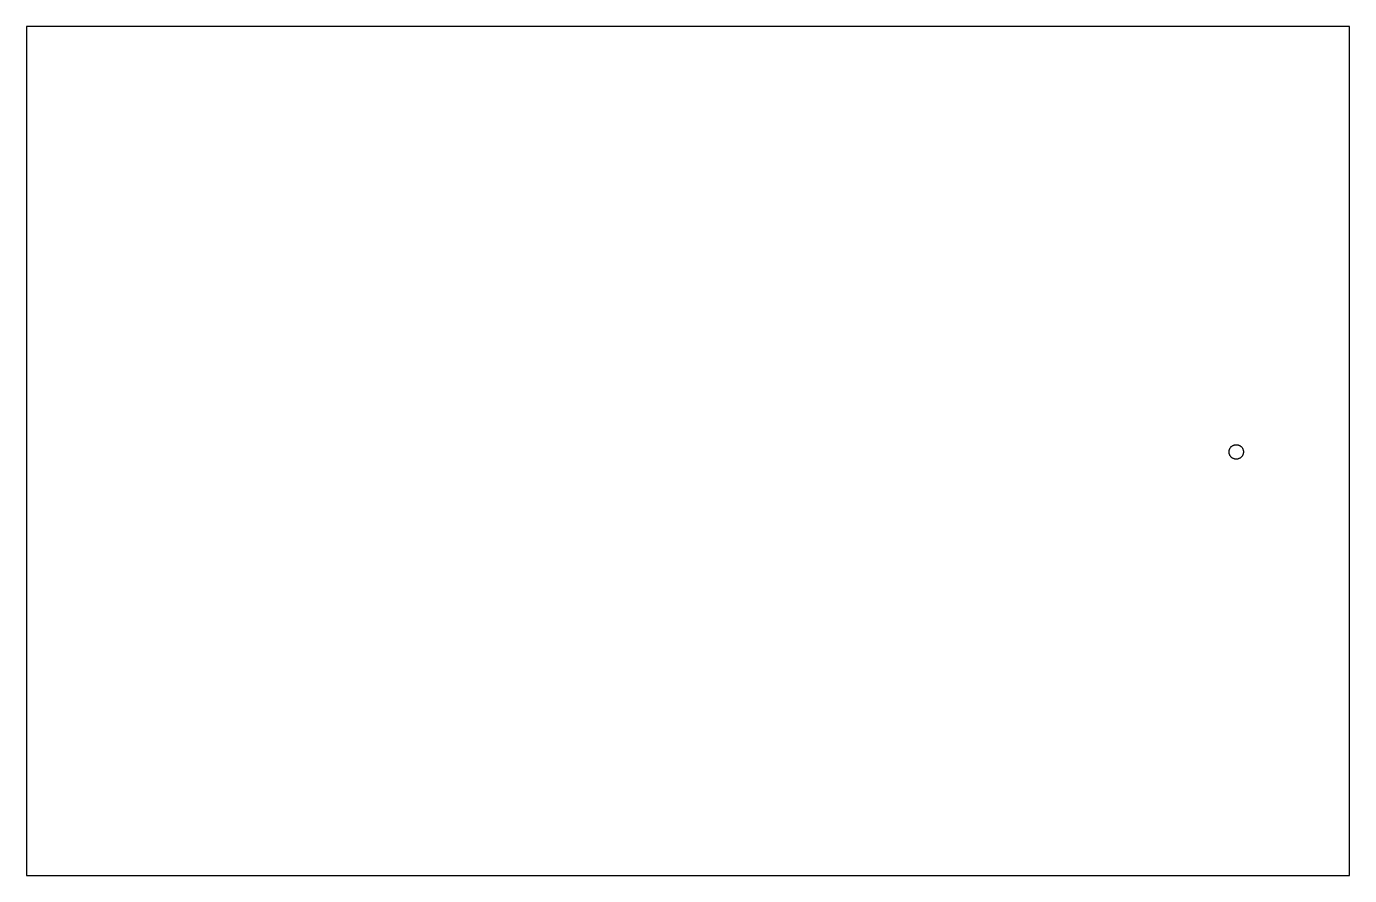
# Model space of a CAD drawing. Header units: metres. Extents: x 0 to 293, y 0 to 188.
import ezdxf

# ---------------------------------------------------------------- set-up
doc = ezdxf.new("R2010")
doc.units = ezdxf.units.M

msp = doc.modelspace()

# ---------------------------------------------------------------- linework, layer by layer
for p, q in [((293.1, 188), (0, 188)), ((0, 188), (0, 0)), ((293.1, 0), (293.1, 188)), ((266.4, 93.8), (266.403, 93.9005)), ((266.403, 93.6995), (266.4, 93.8)), ((266.403, 93.9005), (266.413, 94.0005)), ((266.413, 94.0005), (266.428, 94.0998)), ((266.428, 94.0998), (266.45, 94.1979)), ((266.45, 94.1979), (266.478, 94.2944)), ((266.478, 94.2944), (266.512, 94.389)), ((266.512, 94.389), (266.552, 94.4812)), ((266.552, 94.4812), (266.598, 94.5708)), ((266.598, 94.5708), (266.649, 94.6573)), ((266.649, 94.6573), (266.706, 94.7404)), ((266.706, 94.7404), (266.767, 94.8199)), ((266.767, 94.8199), (266.834, 94.8953)), ((266.834, 94.8953), (266.905, 94.9663)), ((266.905, 94.9663), (266.98, 95.0328)), ((266.98, 95.0328), (267.06, 95.0944)), ((267.06, 95.0944), (267.143, 95.1509)), ((267.143, 95.1509), (267.229, 95.2021)), ((267.229, 95.2021), (267.319, 95.2477)), ((267.319, 95.2477), (267.411, 95.2876)), ((267.411, 95.2876), (267.506, 95.3217)), ((267.506, 95.3217), (267.602, 95.3497)), ((267.602, 95.3497), (267.7, 95.3717)), ((267.7, 95.3717), (267.799, 95.3874)), ((267.799, 95.3874), (267.9, 95.3968)), ((267.9, 95.3968), (268, 95.4)), ((268, 95.4), (268.1, 95.3968)), ((268.1, 95.3968), (268.201, 95.3874)), ((268.201, 95.3874), (268.3, 95.3717)), ((268.3, 95.3717), (268.398, 95.3497)), ((268.398, 95.3497), (268.494, 95.3217)), ((268.494, 95.3217), (268.589, 95.2876)), ((268.589, 95.2876), (268.681, 95.2477)), ((268.681, 95.2477), (268.771, 95.2021)), ((268.771, 95.2021), (268.857, 95.1509)), ((268.857, 95.1509), (268.94, 95.0944)), ((268.94, 95.0944), (269.02, 95.0328)), ((269.02, 95.0328), (269.095, 94.9663)), ((269.095, 94.9663), (269.166, 94.8953)), ((269.166, 94.8953), (269.233, 94.8199)), ((269.233, 94.8199), (269.294, 94.7404)), ((269.294, 94.7404), (269.351, 94.6573)), ((269.351, 94.6573), (269.402, 94.5708)), ((269.402, 94.5708), (269.448, 94.4812)), ((269.448, 94.4812), (269.488, 94.389)), ((269.488, 94.389), (269.522, 94.2944)), ((269.522, 94.2944), (269.55, 94.1979)), ((269.55, 94.1979), (269.572, 94.0998)), ((269.572, 94.0998), (269.587, 94.0005)), ((269.587, 94.0005), (269.597, 93.9005)), ((269.597, 93.9005), (269.6, 93.8)), ((269.6, 93.8), (269.597, 93.6995)), ((266.413, 93.5995), (266.403, 93.6995)), ((266.428, 93.5002), (266.413, 93.5995)), ((266.45, 93.4021), (266.428, 93.5002)), ((266.478, 93.3056), (266.45, 93.4021)), ((266.512, 93.211), (266.478, 93.3056)), ((266.552, 93.1187), (266.512, 93.211)), ((266.598, 93.0292), (266.552, 93.1187)), ((266.649, 92.9427), (266.598, 93.0292)), ((266.706, 92.8595), (266.649, 92.9427)), ((266.767, 92.7801), (266.706, 92.8595)), ((266.834, 92.7047), (266.767, 92.7801)), ((266.905, 92.6337), (266.834, 92.7047)), ((266.98, 92.5672), (266.905, 92.6337)), ((267.06, 92.5056), (266.98, 92.5672)), ((267.143, 92.4491), (267.06, 92.5056)), ((267.229, 92.3979), (267.143, 92.4491)), ((267.319, 92.3523), (267.229, 92.3979)), ((267.411, 92.3123), (267.319, 92.3523)), ((267.506, 92.2783), (267.411, 92.3123)), ((267.602, 92.2503), (267.506, 92.2783)), ((267.7, 92.2283), (267.602, 92.2503)), ((267.799, 92.2126), (267.7, 92.2283)), ((267.9, 92.2032), (267.799, 92.2126)), ((268, 92.2), (267.9, 92.2032)), ((268.1, 92.2032), (268, 92.2)), ((268.201, 92.2126), (268.1, 92.2032)), ((268.3, 92.2283), (268.201, 92.2126)), ((268.398, 92.2503), (268.3, 92.2283)), ((268.494, 92.2783), (268.398, 92.2503)), ((268.589, 92.3123), (268.494, 92.2783)), ((268.681, 92.3523), (268.589, 92.3123)), ((268.771, 92.3979), (268.681, 92.3523)), ((268.857, 92.4491), (268.771, 92.3979)), ((268.94, 92.5056), (268.857, 92.4491)), ((269.02, 92.5672), (268.94, 92.5056)), ((269.095, 92.6337), (269.02, 92.5672)), ((269.166, 92.7047), (269.095, 92.6337)), ((269.233, 92.7801), (269.166, 92.7047)), ((269.294, 92.8595), (269.233, 92.7801)), ((269.351, 92.9427), (269.294, 92.8595)), ((269.402, 93.0292), (269.351, 92.9427)), ((269.448, 93.1187), (269.402, 93.0292)), ((269.488, 93.211), (269.448, 93.1187)), ((269.522, 93.3056), (269.488, 93.211)), ((269.55, 93.4021), (269.522, 93.3056)), ((269.572, 93.5002), (269.55, 93.4021)), ((269.587, 93.5995), (269.572, 93.5002)), ((269.597, 93.6995), (269.587, 93.5995)), ((0, 0), (293.1, 0))]:
    msp.add_line(p, q)

doc.saveas('drawing.dxf')
